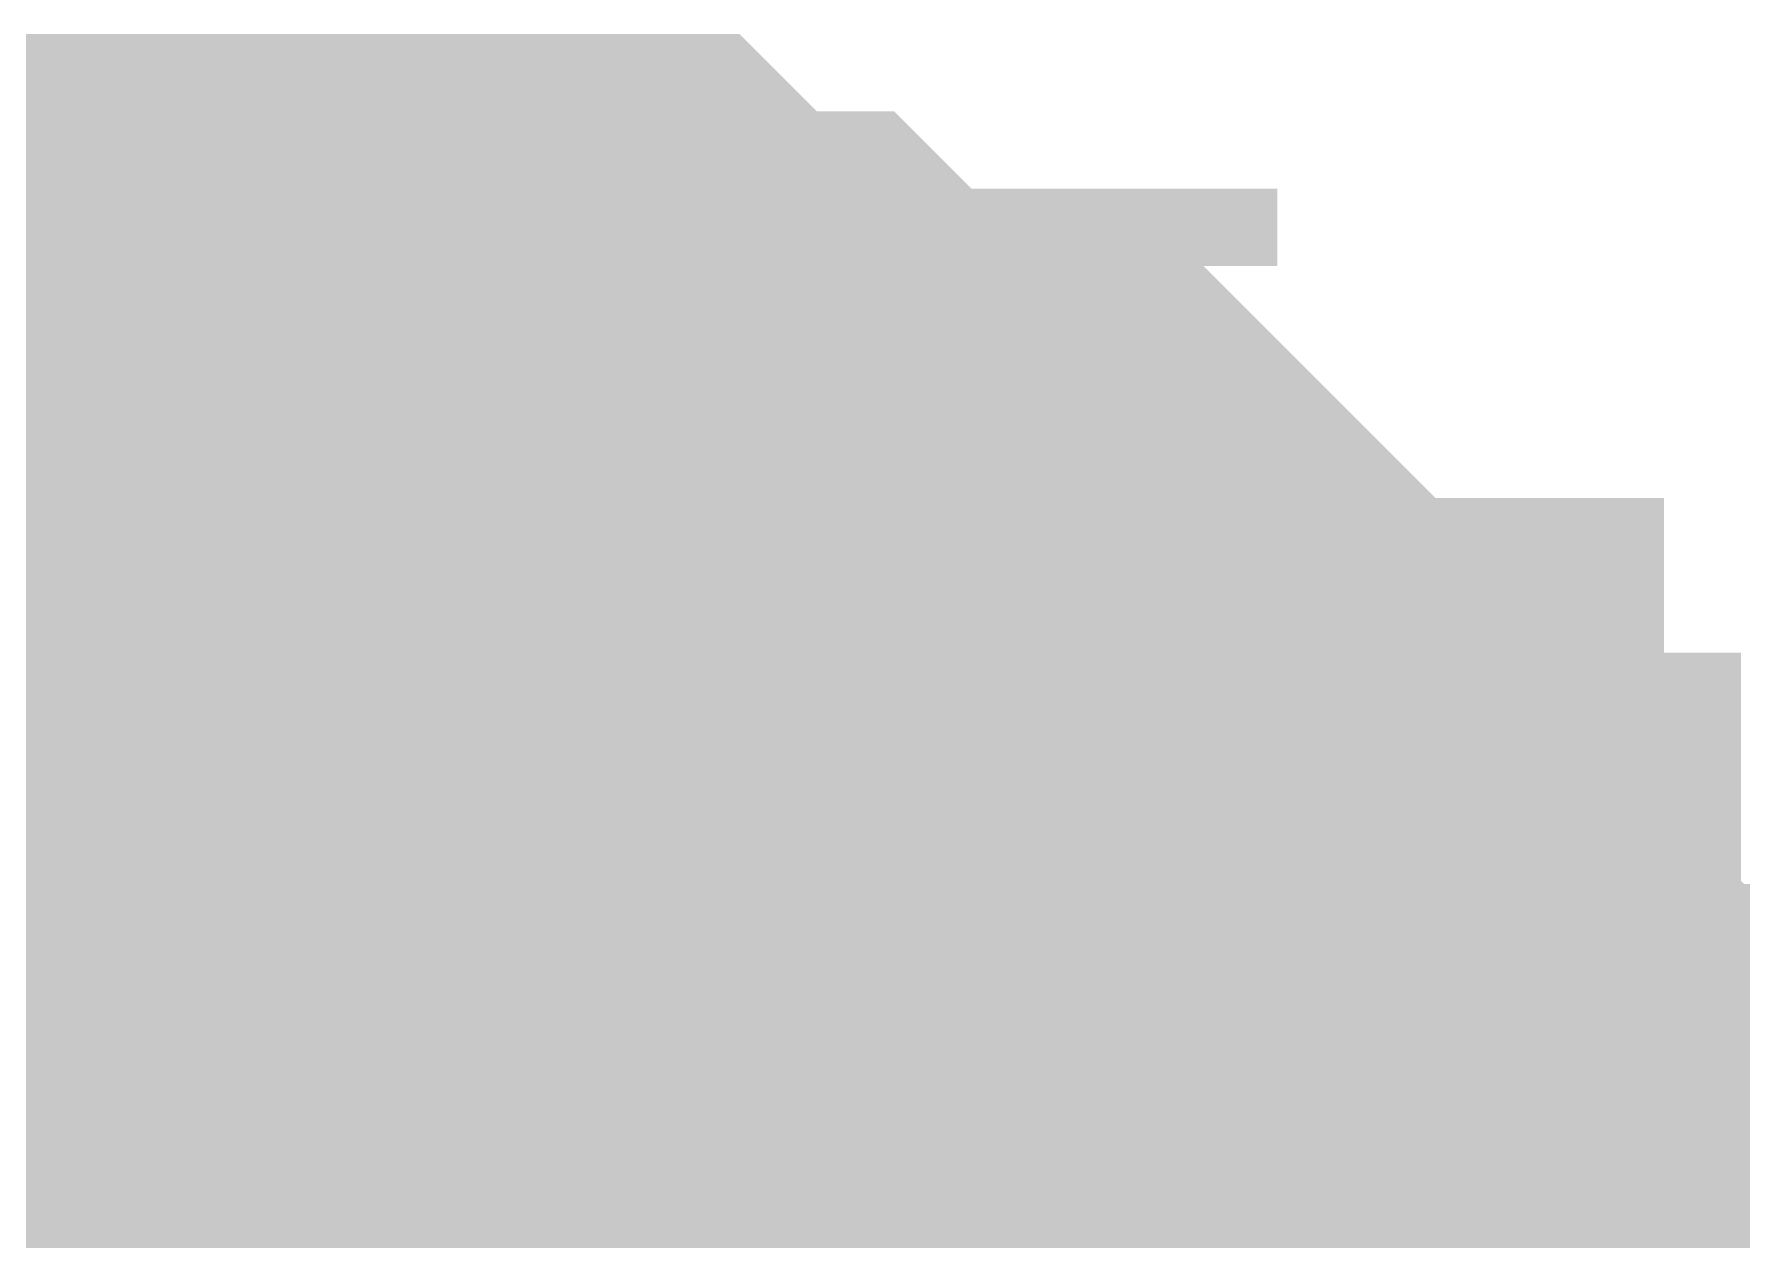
# Model space of a CAD drawing. Header units: inches. Extents: x 0 to 841, y 0 to 594.
# Drawn here: x 757.334 to 758.326, y 247.668 to 248.369 of the extents above; entities that cross this region are included whole.
import ezdxf

# ---------------------------------------------------------------- set-up
doc = ezdxf.new("R2010")
doc.units = ezdxf.units.IN
doc.layers.add('Sheet', color=255, linetype='Continuous')

msp = doc.modelspace()

# ---------------------------------------------------------------- linework, layer by layer
at = {"layer": 'Sheet'}
for points in [[(757.14254, 248.12886, 0.29972, 0.29972, 0), (757.18746, 248.12886, 0.29972, 0.29972, 0), (757.23238, 248.17378, 0.29972, 0.29972, 0), (757.23238, 248.17378, 0.29972, 0.29972, 0), (757.27729, 248.17378, 0.29972, 0.29972, 0), (757.32221, 248.21869, 0.29972, 0.29972, 0), (757.36712, 248.21869, 0.29972, 0.29972, 0), (757.41204, 248.21869, 0.29972, 0.29972, 0), (757.41204, 248.21869, 0.29972, 0.29972, 0), (757.45695, 248.21869, 0.29972, 0.29972, 0), (757.50187, 248.21869, 0.29972, 0.29972, 0)], [(757.14254, 248.12886, 0.29972, 0.29972, 0), (757.18746, 248.12886, 0.29972, 0.29972, 0), (757.23238, 248.17378, 0.29972, 0.29972, 0), (757.23238, 248.17378, 0.29972, 0.29972, 0), (757.27729, 248.17378, 0.29972, 0.29972, 0), (757.32221, 248.21869, 0.29972, 0.29972, 0), (757.36712, 248.21869, 0.29972, 0.29972, 0), (757.41204, 248.21869, 0.29972, 0.29972, 0), (757.41204, 248.21869, 0.29972, 0.29972, 0), (757.45695, 248.21869, 0.29972, 0.29972, 0), (757.50187, 248.21869, 0.29972, 0.29972, 0)], [(757.14254, 248.12886, 0.29972, 0.29972, 0), (757.18746, 248.12886, 0.29972, 0.29972, 0), (757.23238, 248.17378, 0.29972, 0.29972, 0), (757.23238, 248.17378, 0.29972, 0.29972, 0), (757.27729, 248.17378, 0.29972, 0.29972, 0), (757.32221, 248.21869, 0.29972, 0.29972, 0), (757.36712, 248.21869, 0.29972, 0.29972, 0), (757.41204, 248.21869, 0.29972, 0.29972, 0), (757.41204, 248.21869, 0.29972, 0.29972, 0), (757.45695, 248.21869, 0.29972, 0.29972, 0), (757.50187, 248.21869, 0.29972, 0.29972, 0)], [(757.50187, 248.21869, 0.29972, 0.29972, 0), (757.50187, 248.21869, 0.29972, 0.29972, 0)], [(757.50187, 248.21869, 0.29972, 0.29972, 0), (757.54678, 248.21869, 0.29972, 0.29972, 0), (757.5917, 248.21869, 0.29972, 0.29972, 0), (757.5917, 248.21869, 0.29972, 0.29972, 0), (757.63662, 248.21869, 0.29972, 0.29972, 0), (757.68153, 248.21869, 0.29972, 0.29972, 0), (757.72645, 248.17378, 0.29972, 0.29972, 0), (757.77136, 248.17378, 0.29972, 0.29972, 0), (757.77136, 248.17378, 0.29972, 0.29972, 0), (757.81628, 248.12886, 0.29972, 0.29972, 0), (757.86119, 248.12886, 0.29972, 0.29972, 0), (757.90611, 248.12886, 0.29972, 0.29972, 0), (757.90611, 248.08394, 0.29972, 0.29972, 0), (757.95102, 248.08394, 0.29972, 0.29972, 0), (757.99594, 248.03902, 0.29972, 0.29972, 0), (757.99594, 248.03902, 0.29972, 0.29972, 0), (758.04086, 247.9941, 0.29972, 0.29972, 0), (758.04086, 247.9941, 0.29972, 0.29972, 0), (758.08577, 247.94918, 0.29972, 0.29972, 0), (758.13069, 247.94918, 0.29972, 0.29972, 0), (758.13069, 247.90427, 0.29972, 0.29972, 0), (758.13069, 247.85935, 0.29972, 0.29972, 0), (758.1756, 247.85935, 0.29972, 0.29972, 0), (758.1756, 247.81443, 0.29972, 0.29972, 0), (758.22052, 247.76951, 0.29972, 0.29972, 0), (758.22052, 247.76951, 0.29972, 0.29972, 0), (758.22052, 247.72459, 0.29972, 0.29972, 0), (758.22052, 247.67967, 0.29972, 0.29972, 0), (758.26543, 247.63476, 0.29972, 0.29972, 0), (758.26543, 247.58984, 0.29972, 0.29972, 0), (758.26543, 247.58984, 0.29972, 0.29972, 0), (758.26543, 247.54492, 0.29972, 0.29972, 0), (758.26543, 247.5, 0.29972, 0.29972, 0)], [(757.50187, 248.21869, 0.29972, 0.29972, 0), (757.50187, 248.21869, 0.29972, 0.29972, 0)], [(757.50187, 248.21869, 0.29972, 0.29972, 0), (757.54678, 248.21869, 0.29972, 0.29972, 0), (757.5917, 248.21869, 0.29972, 0.29972, 0), (757.5917, 248.21869, 0.29972, 0.29972, 0), (757.63662, 248.21869, 0.29972, 0.29972, 0), (757.68153, 248.21869, 0.29972, 0.29972, 0), (757.72645, 248.17378, 0.29972, 0.29972, 0), (757.77136, 248.17378, 0.29972, 0.29972, 0), (757.77136, 248.17378, 0.29972, 0.29972, 0), (757.81628, 248.12886, 0.29972, 0.29972, 0), (757.86119, 248.12886, 0.29972, 0.29972, 0), (757.90611, 248.12886, 0.29972, 0.29972, 0), (757.90611, 248.08394, 0.29972, 0.29972, 0), (757.95102, 248.08394, 0.29972, 0.29972, 0), (757.99594, 248.03902, 0.29972, 0.29972, 0), (757.99594, 248.03902, 0.29972, 0.29972, 0), (758.04086, 247.9941, 0.29972, 0.29972, 0), (758.04086, 247.9941, 0.29972, 0.29972, 0), (758.08577, 247.94918, 0.29972, 0.29972, 0), (758.13069, 247.94918, 0.29972, 0.29972, 0), (758.13069, 247.90427, 0.29972, 0.29972, 0), (758.13069, 247.85935, 0.29972, 0.29972, 0), (758.1756, 247.85935, 0.29972, 0.29972, 0), (758.1756, 247.81443, 0.29972, 0.29972, 0), (758.22052, 247.76951, 0.29972, 0.29972, 0), (758.22052, 247.76951, 0.29972, 0.29972, 0), (758.22052, 247.72459, 0.29972, 0.29972, 0), (758.22052, 247.67967, 0.29972, 0.29972, 0), (758.26543, 247.63476, 0.29972, 0.29972, 0), (758.26543, 247.58984, 0.29972, 0.29972, 0), (758.26543, 247.58984, 0.29972, 0.29972, 0), (758.26543, 247.54492, 0.29972, 0.29972, 0), (758.26543, 247.5, 0.29972, 0.29972, 0)], [(757.50187, 248.21869, 0.29972, 0.29972, 0), (757.50187, 248.21869, 0.29972, 0.29972, 0)], [(757.50187, 248.21869, 0.29972, 0.29972, 0), (757.54678, 248.21869, 0.29972, 0.29972, 0), (757.5917, 248.21869, 0.29972, 0.29972, 0), (757.5917, 248.21869, 0.29972, 0.29972, 0), (757.63662, 248.21869, 0.29972, 0.29972, 0), (757.68153, 248.21869, 0.29972, 0.29972, 0), (757.72645, 248.17378, 0.29972, 0.29972, 0), (757.77136, 248.17378, 0.29972, 0.29972, 0), (757.77136, 248.17378, 0.29972, 0.29972, 0), (757.81628, 248.12886, 0.29972, 0.29972, 0), (757.86119, 248.12886, 0.29972, 0.29972, 0), (757.90611, 248.12886, 0.29972, 0.29972, 0), (757.90611, 248.08394, 0.29972, 0.29972, 0), (757.95102, 248.08394, 0.29972, 0.29972, 0), (757.99594, 248.03902, 0.29972, 0.29972, 0), (757.99594, 248.03902, 0.29972, 0.29972, 0), (758.04086, 247.9941, 0.29972, 0.29972, 0), (758.04086, 247.9941, 0.29972, 0.29972, 0), (758.08577, 247.94918, 0.29972, 0.29972, 0), (758.13069, 247.94918, 0.29972, 0.29972, 0), (758.13069, 247.90427, 0.29972, 0.29972, 0), (758.13069, 247.85935, 0.29972, 0.29972, 0), (758.1756, 247.85935, 0.29972, 0.29972, 0), (758.1756, 247.81443, 0.29972, 0.29972, 0), (758.22052, 247.76951, 0.29972, 0.29972, 0), (758.22052, 247.76951, 0.29972, 0.29972, 0), (758.22052, 247.72459, 0.29972, 0.29972, 0), (758.22052, 247.67967, 0.29972, 0.29972, 0), (758.26543, 247.63476, 0.29972, 0.29972, 0), (758.26543, 247.58984, 0.29972, 0.29972, 0), (758.26543, 247.58984, 0.29972, 0.29972, 0), (758.26543, 247.54492, 0.29972, 0.29972, 0), (758.26543, 247.5, 0.29972, 0.29972, 0)], [(757.27729, 248.17378, 0.09906, 0.09906, 0), (757.32221, 248.21869, 0.09906, 0.09906, 0), (757.36712, 248.21869, 0.09906, 0.09906, 0), (757.41204, 248.21869, 0.09906, 0.09906, 0), (757.41204, 248.21869, 0.09906, 0.09906, 0), (757.45695, 248.21869, 0.09906, 0.09906, 0), (757.50187, 248.21869, 0.09906, 0.09906, 0)], [(757.27729, 248.17378, 0.09906, 0.09906, 0), (757.32221, 248.21869, 0.09906, 0.09906, 0), (757.36712, 248.21869, 0.09906, 0.09906, 0), (757.41204, 248.21869, 0.09906, 0.09906, 0), (757.41204, 248.21869, 0.09906, 0.09906, 0), (757.45695, 248.21869, 0.09906, 0.09906, 0), (757.50187, 248.21869, 0.09906, 0.09906, 0)], [(757.27729, 248.17378, 0.09906, 0.09906, 0), (757.32221, 248.21869, 0.09906, 0.09906, 0), (757.36712, 248.21869, 0.09906, 0.09906, 0), (757.41204, 248.21869, 0.09906, 0.09906, 0), (757.41204, 248.21869, 0.09906, 0.09906, 0), (757.45695, 248.21869, 0.09906, 0.09906, 0), (757.50187, 248.21869, 0.09906, 0.09906, 0)], [(757.50187, 248.21869, 0.09906, 0.09906, 0), (757.50187, 248.21869, 0.09906, 0.09906, 0)], [(757.50187, 248.21869, 0.09906, 0.09906, 0), (757.54678, 248.21869, 0.09906, 0.09906, 0), (757.5917, 248.21869, 0.09906, 0.09906, 0), (757.5917, 248.21869, 0.09906, 0.09906, 0), (757.63662, 248.21869, 0.09906, 0.09906, 0), (757.68153, 248.21869, 0.09906, 0.09906, 0), (757.72645, 248.17378, 0.09906, 0.09906, 0), (757.77136, 248.17378, 0.09906, 0.09906, 0), (757.77136, 248.17378, 0.09906, 0.09906, 0), (757.81628, 248.12886, 0.09906, 0.09906, 0), (757.86119, 248.12886, 0.09906, 0.09906, 0), (757.90611, 248.12886, 0.09906, 0.09906, 0), (757.90611, 248.08394, 0.09906, 0.09906, 0), (757.95102, 248.08394, 0.09906, 0.09906, 0), (757.99594, 248.03902, 0.09906, 0.09906, 0), (757.99594, 248.03902, 0.09906, 0.09906, 0), (758.04086, 247.9941, 0.09906, 0.09906, 0), (758.04086, 247.9941, 0.09906, 0.09906, 0), (758.08577, 247.94918, 0.09906, 0.09906, 0), (758.13069, 247.94918, 0.09906, 0.09906, 0), (758.13069, 247.90427, 0.09906, 0.09906, 0), (758.13069, 247.85935, 0.09906, 0.09906, 0), (758.1756, 247.85935, 0.09906, 0.09906, 0), (758.1756, 247.81443, 0.09906, 0.09906, 0), (758.22052, 247.76951, 0.09906, 0.09906, 0), (758.22052, 247.76951, 0.09906, 0.09906, 0), (758.22052, 247.72459, 0.09906, 0.09906, 0), (758.22052, 247.67967, 0.09906, 0.09906, 0), (758.26543, 247.63476, 0.09906, 0.09906, 0), (758.26543, 247.58984, 0.09906, 0.09906, 0)], [(757.50187, 248.21869, 0.09906, 0.09906, 0), (757.50187, 248.21869, 0.09906, 0.09906, 0)], [(757.50187, 248.21869, 0.09906, 0.09906, 0), (757.54678, 248.21869, 0.09906, 0.09906, 0), (757.5917, 248.21869, 0.09906, 0.09906, 0), (757.5917, 248.21869, 0.09906, 0.09906, 0), (757.63662, 248.21869, 0.09906, 0.09906, 0), (757.68153, 248.21869, 0.09906, 0.09906, 0), (757.72645, 248.17378, 0.09906, 0.09906, 0), (757.77136, 248.17378, 0.09906, 0.09906, 0), (757.77136, 248.17378, 0.09906, 0.09906, 0), (757.81628, 248.12886, 0.09906, 0.09906, 0), (757.86119, 248.12886, 0.09906, 0.09906, 0), (757.90611, 248.12886, 0.09906, 0.09906, 0), (757.90611, 248.08394, 0.09906, 0.09906, 0), (757.95102, 248.08394, 0.09906, 0.09906, 0), (757.99594, 248.03902, 0.09906, 0.09906, 0), (757.99594, 248.03902, 0.09906, 0.09906, 0), (758.04086, 247.9941, 0.09906, 0.09906, 0), (758.04086, 247.9941, 0.09906, 0.09906, 0), (758.08577, 247.94918, 0.09906, 0.09906, 0), (758.13069, 247.94918, 0.09906, 0.09906, 0), (758.13069, 247.90427, 0.09906, 0.09906, 0), (758.13069, 247.85935, 0.09906, 0.09906, 0), (758.1756, 247.85935, 0.09906, 0.09906, 0), (758.1756, 247.81443, 0.09906, 0.09906, 0), (758.22052, 247.76951, 0.09906, 0.09906, 0), (758.22052, 247.76951, 0.09906, 0.09906, 0), (758.22052, 247.72459, 0.09906, 0.09906, 0), (758.22052, 247.67967, 0.09906, 0.09906, 0), (758.26543, 247.63476, 0.09906, 0.09906, 0), (758.26543, 247.58984, 0.09906, 0.09906, 0)], [(757.50187, 248.21869, 0.09906, 0.09906, 0), (757.50187, 248.21869, 0.09906, 0.09906, 0)], [(757.50187, 248.21869, 0.09906, 0.09906, 0), (757.54678, 248.21869, 0.09906, 0.09906, 0), (757.5917, 248.21869, 0.09906, 0.09906, 0), (757.5917, 248.21869, 0.09906, 0.09906, 0), (757.63662, 248.21869, 0.09906, 0.09906, 0), (757.68153, 248.21869, 0.09906, 0.09906, 0), (757.72645, 248.17378, 0.09906, 0.09906, 0), (757.77136, 248.17378, 0.09906, 0.09906, 0), (757.77136, 248.17378, 0.09906, 0.09906, 0), (757.81628, 248.12886, 0.09906, 0.09906, 0), (757.86119, 248.12886, 0.09906, 0.09906, 0), (757.90611, 248.12886, 0.09906, 0.09906, 0), (757.90611, 248.08394, 0.09906, 0.09906, 0), (757.95102, 248.08394, 0.09906, 0.09906, 0), (757.99594, 248.03902, 0.09906, 0.09906, 0), (757.99594, 248.03902, 0.09906, 0.09906, 0), (758.04086, 247.9941, 0.09906, 0.09906, 0), (758.04086, 247.9941, 0.09906, 0.09906, 0), (758.08577, 247.94918, 0.09906, 0.09906, 0), (758.13069, 247.94918, 0.09906, 0.09906, 0), (758.13069, 247.90427, 0.09906, 0.09906, 0), (758.13069, 247.85935, 0.09906, 0.09906, 0), (758.1756, 247.85935, 0.09906, 0.09906, 0), (758.1756, 247.81443, 0.09906, 0.09906, 0), (758.22052, 247.76951, 0.09906, 0.09906, 0), (758.22052, 247.76951, 0.09906, 0.09906, 0), (758.22052, 247.72459, 0.09906, 0.09906, 0), (758.22052, 247.67967, 0.09906, 0.09906, 0), (758.26543, 247.63476, 0.09906, 0.09906, 0), (758.26543, 247.58984, 0.09906, 0.09906, 0)], [(757.14254, 247.85935, 0.29972, 0.29972, 0), (757.18746, 247.85935, 0.29972, 0.29972, 0), (757.18746, 247.85935, 0.29972, 0.29972, 0), (757.18746, 247.90427, 0.29972, 0.29972, 0), (757.23238, 247.90427, 0.29972, 0.29972, 0), (757.23238, 247.90427, 0.29972, 0.29972, 0), (757.27729, 247.94918, 0.29972, 0.29972, 0), (757.27729, 247.94918, 0.29972, 0.29972, 0), (757.32221, 247.94918, 0.29972, 0.29972, 0), (757.32221, 247.94918, 0.29972, 0.29972, 0), (757.36712, 247.94918, 0.29972, 0.29972, 0), (757.36712, 247.9941, 0.29972, 0.29972, 0), (757.41204, 247.9941, 0.29972, 0.29972, 0), (757.41204, 247.9941, 0.29972, 0.29972, 0), (757.45695, 247.9941, 0.29972, 0.29972, 0), (757.45695, 247.9941, 0.29972, 0.29972, 0), (757.50187, 247.9941, 0.29972, 0.29972, 0)], [(757.14254, 247.85935, 0.29972, 0.29972, 0), (757.18746, 247.85935, 0.29972, 0.29972, 0), (757.18746, 247.85935, 0.29972, 0.29972, 0), (757.18746, 247.90427, 0.29972, 0.29972, 0), (757.23238, 247.90427, 0.29972, 0.29972, 0), (757.23238, 247.90427, 0.29972, 0.29972, 0), (757.27729, 247.94918, 0.29972, 0.29972, 0), (757.27729, 247.94918, 0.29972, 0.29972, 0), (757.32221, 247.94918, 0.29972, 0.29972, 0), (757.32221, 247.94918, 0.29972, 0.29972, 0), (757.36712, 247.94918, 0.29972, 0.29972, 0), (757.36712, 247.9941, 0.29972, 0.29972, 0), (757.41204, 247.9941, 0.29972, 0.29972, 0), (757.41204, 247.9941, 0.29972, 0.29972, 0), (757.45695, 247.9941, 0.29972, 0.29972, 0), (757.45695, 247.9941, 0.29972, 0.29972, 0), (757.50187, 247.9941, 0.29972, 0.29972, 0)], [(757.50187, 247.9941, 0.29972, 0.29972, 0), (757.50187, 247.9941, 0.29972, 0.29972, 0)], [(757.50187, 247.9941, 0.29972, 0.29972, 0), (757.54678, 247.9941, 0.29972, 0.29972, 0), (757.54678, 247.9941, 0.29972, 0.29972, 0), (757.5917, 247.9941, 0.29972, 0.29972, 0), (757.5917, 247.9941, 0.29972, 0.29972, 0), (757.63662, 247.9941, 0.29972, 0.29972, 0), (757.63662, 247.94918, 0.29972, 0.29972, 0), (757.68153, 247.94918, 0.29972, 0.29972, 0), (757.68153, 247.94918, 0.29972, 0.29972, 0), (757.72645, 247.94918, 0.29972, 0.29972, 0), (757.72645, 247.94918, 0.29972, 0.29972, 0), (757.77136, 247.90427, 0.29972, 0.29972, 0), (757.77136, 247.90427, 0.29972, 0.29972, 0), (757.81628, 247.90427, 0.29972, 0.29972, 0), (757.81628, 247.85935, 0.29972, 0.29972, 0), (757.81628, 247.85935, 0.29972, 0.29972, 0), (757.86119, 247.85935, 0.29972, 0.29972, 0), (757.86119, 247.81443, 0.29972, 0.29972, 0), (757.86119, 247.81443, 0.29972, 0.29972, 0), (757.90611, 247.81443, 0.29972, 0.29972, 0), (757.90611, 247.76951, 0.29972, 0.29972, 0), (757.90611, 247.76951, 0.29972, 0.29972, 0), (757.95102, 247.72459, 0.29972, 0.29972, 0), (757.95102, 247.72459, 0.29972, 0.29972, 0), (757.95102, 247.67967, 0.29972, 0.29972, 0), (757.95102, 247.67967, 0.29972, 0.29972, 0), (757.95102, 247.63476, 0.29972, 0.29972, 0), (757.99594, 247.63476, 0.29972, 0.29972, 0), (757.99594, 247.58984, 0.29972, 0.29972, 0), (757.99594, 247.58984, 0.29972, 0.29972, 0), (757.99594, 247.54492, 0.29972, 0.29972, 0), (757.99594, 247.54492, 0.29972, 0.29972, 0), (757.99594, 247.5, 0.29972, 0.29972, 0)], [(757.50187, 247.9941, 0.29972, 0.29972, 0), (757.50187, 247.9941, 0.29972, 0.29972, 0)], [(757.50187, 247.9941, 0.29972, 0.29972, 0), (757.54678, 247.9941, 0.29972, 0.29972, 0), (757.54678, 247.9941, 0.29972, 0.29972, 0), (757.5917, 247.9941, 0.29972, 0.29972, 0), (757.5917, 247.9941, 0.29972, 0.29972, 0), (757.63662, 247.9941, 0.29972, 0.29972, 0), (757.63662, 247.94918, 0.29972, 0.29972, 0), (757.68153, 247.94918, 0.29972, 0.29972, 0), (757.68153, 247.94918, 0.29972, 0.29972, 0), (757.72645, 247.94918, 0.29972, 0.29972, 0), (757.72645, 247.94918, 0.29972, 0.29972, 0), (757.77136, 247.90427, 0.29972, 0.29972, 0), (757.77136, 247.90427, 0.29972, 0.29972, 0), (757.81628, 247.90427, 0.29972, 0.29972, 0), (757.81628, 247.85935, 0.29972, 0.29972, 0), (757.81628, 247.85935, 0.29972, 0.29972, 0), (757.86119, 247.85935, 0.29972, 0.29972, 0), (757.86119, 247.81443, 0.29972, 0.29972, 0), (757.86119, 247.81443, 0.29972, 0.29972, 0), (757.90611, 247.81443, 0.29972, 0.29972, 0), (757.90611, 247.76951, 0.29972, 0.29972, 0), (757.90611, 247.76951, 0.29972, 0.29972, 0), (757.95102, 247.72459, 0.29972, 0.29972, 0), (757.95102, 247.72459, 0.29972, 0.29972, 0), (757.95102, 247.67967, 0.29972, 0.29972, 0), (757.95102, 247.67967, 0.29972, 0.29972, 0), (757.95102, 247.63476, 0.29972, 0.29972, 0), (757.99594, 247.63476, 0.29972, 0.29972, 0), (757.99594, 247.58984, 0.29972, 0.29972, 0), (757.99594, 247.58984, 0.29972, 0.29972, 0), (757.99594, 247.54492, 0.29972, 0.29972, 0), (757.99594, 247.54492, 0.29972, 0.29972, 0), (757.99594, 247.5, 0.29972, 0.29972, 0)], [(757.27729, 247.94918, 0.09906, 0.09906, 0), (757.32221, 247.94918, 0.09906, 0.09906, 0), (757.32221, 247.94918, 0.09906, 0.09906, 0), (757.36712, 247.94918, 0.09906, 0.09906, 0), (757.36712, 247.9941, 0.09906, 0.09906, 0), (757.41204, 247.9941, 0.09906, 0.09906, 0), (757.41204, 247.9941, 0.09906, 0.09906, 0), (757.45695, 247.9941, 0.09906, 0.09906, 0), (757.45695, 247.9941, 0.09906, 0.09906, 0), (757.50187, 247.9941, 0.09906, 0.09906, 0)], [(757.27729, 247.94918, 0.09906, 0.09906, 0), (757.32221, 247.94918, 0.09906, 0.09906, 0), (757.32221, 247.94918, 0.09906, 0.09906, 0), (757.36712, 247.94918, 0.09906, 0.09906, 0), (757.36712, 247.9941, 0.09906, 0.09906, 0), (757.41204, 247.9941, 0.09906, 0.09906, 0), (757.41204, 247.9941, 0.09906, 0.09906, 0), (757.45695, 247.9941, 0.09906, 0.09906, 0), (757.45695, 247.9941, 0.09906, 0.09906, 0), (757.50187, 247.9941, 0.09906, 0.09906, 0)], [(757.50187, 247.9941, 0.09906, 0.09906, 0), (757.50187, 247.9941, 0.09906, 0.09906, 0)], [(757.50187, 247.9941, 0.09906, 0.09906, 0), (757.54678, 247.9941, 0.09906, 0.09906, 0), (757.54678, 247.9941, 0.09906, 0.09906, 0), (757.5917, 247.9941, 0.09906, 0.09906, 0), (757.5917, 247.9941, 0.09906, 0.09906, 0), (757.63662, 247.9941, 0.09906, 0.09906, 0), (757.63662, 247.94918, 0.09906, 0.09906, 0), (757.68153, 247.94918, 0.09906, 0.09906, 0), (757.68153, 247.94918, 0.09906, 0.09906, 0), (757.72645, 247.94918, 0.09906, 0.09906, 0), (757.72645, 247.94918, 0.09906, 0.09906, 0), (757.77136, 247.90427, 0.09906, 0.09906, 0), (757.77136, 247.90427, 0.09906, 0.09906, 0), (757.81628, 247.90427, 0.09906, 0.09906, 0), (757.81628, 247.85935, 0.09906, 0.09906, 0), (757.81628, 247.85935, 0.09906, 0.09906, 0), (757.86119, 247.85935, 0.09906, 0.09906, 0), (757.86119, 247.81443, 0.09906, 0.09906, 0), (757.86119, 247.81443, 0.09906, 0.09906, 0), (757.90611, 247.81443, 0.09906, 0.09906, 0), (757.90611, 247.76951, 0.09906, 0.09906, 0), (757.90611, 247.76951, 0.09906, 0.09906, 0), (757.95102, 247.72459, 0.09906, 0.09906, 0), (757.95102, 247.72459, 0.09906, 0.09906, 0), (757.95102, 247.67967, 0.09906, 0.09906, 0), (757.95102, 247.67967, 0.09906, 0.09906, 0), (757.95102, 247.63476, 0.09906, 0.09906, 0), (757.99594, 247.63476, 0.09906, 0.09906, 0), (757.99594, 247.58984, 0.09906, 0.09906, 0)], [(757.50187, 247.9941, 0.09906, 0.09906, 0), (757.50187, 247.9941, 0.09906, 0.09906, 0)], [(757.50187, 247.9941, 0.09906, 0.09906, 0), (757.54678, 247.9941, 0.09906, 0.09906, 0), (757.54678, 247.9941, 0.09906, 0.09906, 0), (757.5917, 247.9941, 0.09906, 0.09906, 0), (757.5917, 247.9941, 0.09906, 0.09906, 0), (757.63662, 247.9941, 0.09906, 0.09906, 0), (757.63662, 247.94918, 0.09906, 0.09906, 0), (757.68153, 247.94918, 0.09906, 0.09906, 0), (757.68153, 247.94918, 0.09906, 0.09906, 0), (757.72645, 247.94918, 0.09906, 0.09906, 0), (757.72645, 247.94918, 0.09906, 0.09906, 0), (757.77136, 247.90427, 0.09906, 0.09906, 0), (757.77136, 247.90427, 0.09906, 0.09906, 0), (757.81628, 247.90427, 0.09906, 0.09906, 0), (757.81628, 247.85935, 0.09906, 0.09906, 0), (757.81628, 247.85935, 0.09906, 0.09906, 0), (757.86119, 247.85935, 0.09906, 0.09906, 0), (757.86119, 247.81443, 0.09906, 0.09906, 0), (757.86119, 247.81443, 0.09906, 0.09906, 0), (757.90611, 247.81443, 0.09906, 0.09906, 0), (757.90611, 247.76951, 0.09906, 0.09906, 0), (757.90611, 247.76951, 0.09906, 0.09906, 0), (757.95102, 247.72459, 0.09906, 0.09906, 0), (757.95102, 247.72459, 0.09906, 0.09906, 0), (757.95102, 247.67967, 0.09906, 0.09906, 0), (757.95102, 247.67967, 0.09906, 0.09906, 0), (757.95102, 247.63476, 0.09906, 0.09906, 0), (757.99594, 247.63476, 0.09906, 0.09906, 0), (757.99594, 247.58984, 0.09906, 0.09906, 0)], [(750.00096, 247.5, 0.7493, 0.7493, 0), (757.50187, 247.5, 0.7493, 0.7493, 0), (772.50368, 247.5, 0.7493, 0.7493, 0)], [(757.50187, 247.5, 0.7493, 0.7493, 0), (757.50187, 241.97505, 0.7493, 0.7493, 0)]]:
    msp.add_lwpolyline(points, format="xyseb", dxfattribs=at)
msp.add_lwpolyline([(757.24589, 247.4996, 0.508, 0.508, 1), (757.75389, 247.4996, 0.508, 0.508, 1)], format="xyseb", close=True, dxfattribs=at)

doc.saveas('drawing.dxf')
